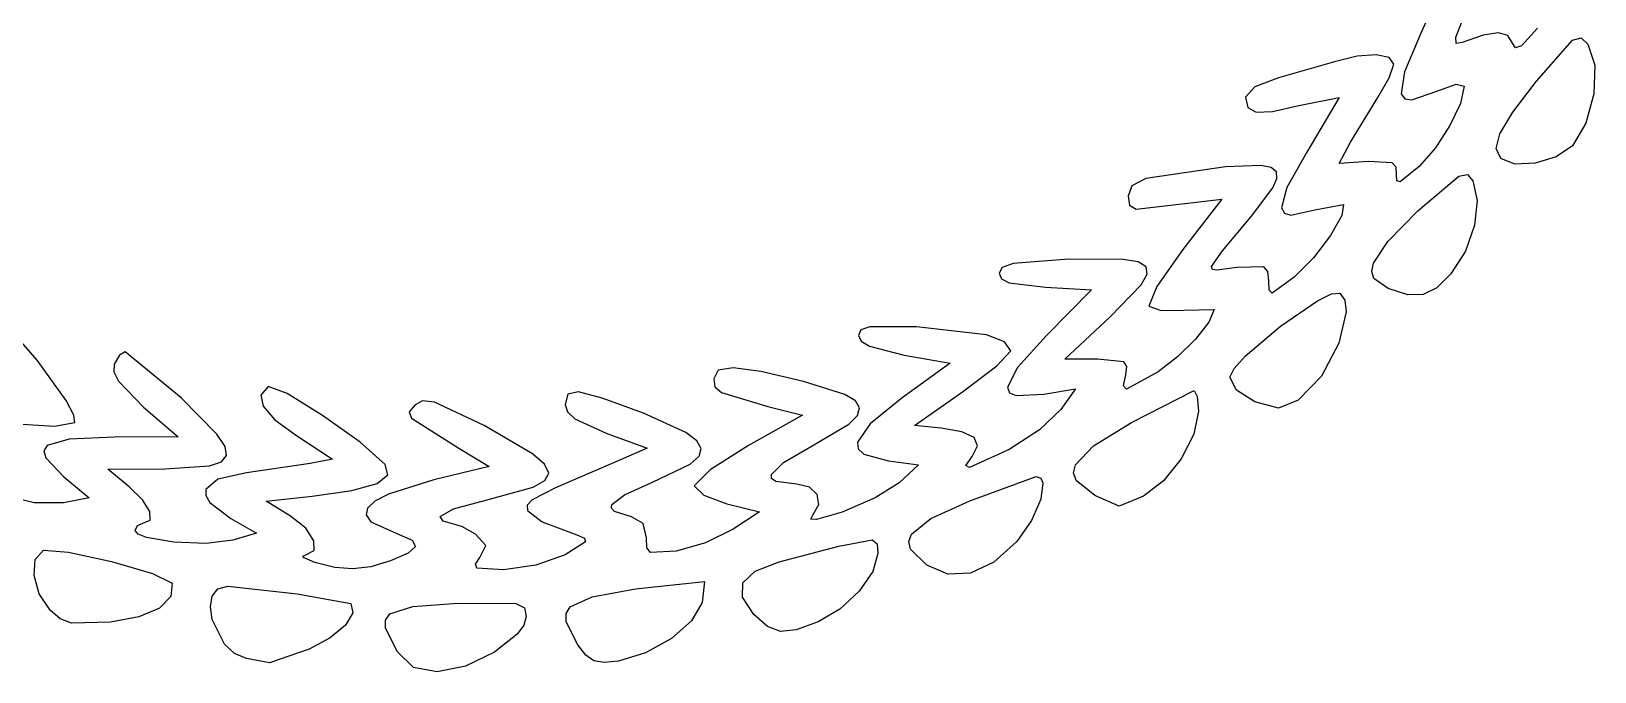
# Model space of a CAD drawing. Extents: x 11 to 143, y 15 to 147.
# Drawn here: x 58.5 to 129, y 14.7 to 43.6 of the extents above; entities that cross this region are included whole.
import ezdxf

# ---------------------------------------------------------------- set-up
doc = ezdxf.new("R2010")
doc.units = 0

msp = doc.modelspace()

# ---------------------------------------------------------------- linework, layer by layer
at = {"layer": 'Image'}
for p, q in [((121.969225, 45.316821), (121.163155, 43.52119)), ((122.724455, 43.313274), (123.476528, 45.201869)), ((121.163155, 43.52119), (120.41005, 41.743293)), ((122.753021, 43.035023), (122.724455, 43.313274)), ((123.023888, 43.071682), (122.753021, 43.035023)), ((123.968196, 43.410239), (123.023888, 43.071682)), ((124.650171, 43.517793), (123.968196, 43.410239)), ((125.084779, 43.394126), (124.650171, 43.517793)), ((125.286988, 43.039022), (125.084779, 43.394126)), ((125.42939, 42.838072), (125.286988, 43.039022)), ((126.418698, 43.718189), (125.691279, 42.920721)), ((126.368505, 41.333409), (128.000195, 43.178929)), ((128.000195, 43.178929), (128.379506, 43.281609)), ((128.379506, 43.281609), (128.689171, 42.996189)), ((118.278966, 42.454939), (117.258338, 42.200376)), ((119.133688, 42.519542), (118.278966, 42.454939)), ((119.720499, 42.398202), (119.133688, 42.519542)), ((119.937395, 42.094932), (119.720499, 42.398202)), ((125.691279, 42.920721), (125.42939, 42.838072)), ((128.689171, 42.996189), (128.998796, 42.046756)), ((117.258338, 42.200376), (114.736254, 41.481224)), ((119.724268, 41.47261), (119.937395, 42.094932)), ((120.41005, 41.743293), (120.26595, 40.75406)), ((128.998796, 42.046756), (128.952901, 40.753095)), ((113.660798, 41.066185), (113.236952, 40.602851)), ((114.736254, 41.481224), (113.660798, 41.066185)), ((119.215118, 40.595627), (119.724268, 41.47261)), ((121.876463, 40.875675), (122.7529, 41.188894)), ((122.7529, 41.188894), (123.114716, 41.107757)), ((123.114716, 41.107757), (122.935484, 40.319258)), ((125.300937, 39.930692), (126.368505, 41.333409)), ((113.236952, 40.602851), (113.342891, 40.132057)), ((114.458375, 39.958097), (115.646573, 40.227071)), ((115.646573, 40.227071), (117.47028, 40.58407)), ((117.47028, 40.58407), (116.00776, 38.127415)), ((117.978888, 38.577264), (119.215118, 40.595627)), ((120.26595, 40.75406), (120.427879, 40.534418)), ((120.427879, 40.534418), (120.74878, 40.487013)), ((120.74878, 40.487013), (121.876463, 40.875675)), ((122.935484, 40.319258), (122.466791, 39.328059)), ((128.952901, 40.753095), (128.600225, 39.434614)), ((113.342891, 40.132057), (113.720257, 39.921783)), ((113.720257, 39.921783), (114.458375, 39.958097)), ((124.710061, 38.951232), (125.300937, 39.930692)), ((122.466791, 39.328059), (121.812146, 38.318512)), ((124.546533, 38.287555), (124.710061, 38.951232)), ((128.600225, 39.434614), (127.989502, 38.41072)), ((116.00776, 38.127415), (115.11309, 36.534513)), ((117.46261, 37.61723), (117.978888, 38.577264)), ((121.812146, 38.318512), (121.075057, 37.474974)), ((124.76101, 37.83219), (124.546533, 38.287555)), ((127.989502, 38.41072), (127.252453, 37.912468)), ((112.344701, 37.458469), (108.744535, 36.932308)), ((113.94002, 37.526061), (112.344701, 37.458469)), ((114.396326, 37.433844), (113.94002, 37.526061)), ((114.633572, 37.241465), (114.396326, 37.433844)), ((118.789361, 37.695319), (117.46261, 37.61723)), ((119.854625, 37.635359), (118.789361, 37.695319)), ((120.036389, 37.448475), (119.854625, 37.635359)), ((120.061471, 37.122195), (120.036389, 37.448475)), ((121.075057, 37.474974), (120.217995, 36.782258)), ((125.394951, 37.579613), (124.76101, 37.83219)), ((124.76101, 37.83219), (124.76101, 37.83219)), ((126.306517, 37.620902), (125.394951, 37.579613)), ((127.252453, 37.912468), (126.306517, 37.620902)), ((108.744535, 36.932308), (108.107526, 36.60384)), ((114.476407, 36.507765), (114.658138, 36.93681)), ((114.658138, 36.93681), (114.633572, 37.241465)), ((120.075709, 36.831339), (120.061471, 37.122195)), ((120.217995, 36.782258), (120.075709, 36.831339)), ((121.018454, 35.47212), (122.864737, 37.043555)), ((122.864737, 37.043555), (123.253315, 37.11369)), ((123.253315, 37.11369), (123.502955, 36.825185)), ((123.502955, 36.825185), (123.701166, 35.942944)), ((108.107526, 36.60384), (107.945292, 36.141814)), ((107.945292, 36.141814), (108.002687, 35.724879)), ((112.17862, 35.998561), (110.418664, 33.721388)), ((110.502926, 35.798235), (112.17862, 35.998561)), ((113.519574, 35.228048), (114.476407, 36.507765)), ((115.11309, 36.534513), (114.869357, 35.604209)), ((108.002687, 35.724879), (108.311481, 35.546989)), ((108.311481, 35.546989), (110.502926, 35.798235)), ((114.869357, 35.604209), (114.993883, 35.370744)), ((114.993883, 35.370744), (115.283893, 35.282783)), ((115.283893, 35.282783), (116.364029, 35.516515)), ((116.364029, 35.516515), (117.656335, 35.76467)), ((117.656335, 35.76467), (117.593374, 35.257772)), ((119.666777, 34.093085), (121.018454, 35.47212)), ((123.701166, 35.942944), (123.572461, 34.826355)), ((112.207759, 33.672867), (113.519574, 35.228048)), ((117.593374, 35.257772), (117.081599, 34.36192)), ((123.572461, 34.826355), (123.160814, 33.661111)), ((117.081599, 34.36192), (116.303561, 33.347482)), ((119.014617, 33.106852), (119.666777, 34.093085)), ((105.26727, 33.290049), (102.753585, 33.101944)), ((107.709842, 33.283138), (105.26727, 33.290049)), ((108.402329, 33.167495), (107.709842, 33.283138)), ((108.760893, 32.951156), (108.402329, 33.167495)), ((110.418664, 33.721388), (109.239789, 32.062747)), ((111.713455, 32.955159), (112.207759, 33.672867)), ((116.303561, 33.347482), (115.441809, 32.484828)), ((123.160814, 33.661111), (122.5102, 32.632904)), ((102.262173, 32.92381), (102.124466, 32.658137)), ((102.124466, 32.658137), (102.229462, 32.401884)), ((102.753585, 33.101944), (102.262173, 32.92381)), ((108.532087, 32.138677), (108.799493, 32.614692)), ((108.799493, 32.614692), (108.760893, 32.951156)), ((111.747802, 32.822754), (111.713455, 32.955159)), ((111.956447, 32.794593), (111.747802, 32.822754)), ((112.856521, 32.910838), (111.956447, 32.794593)), ((114.066833, 32.948789), (112.856521, 32.910838)), ((114.254576, 32.738101), (114.066833, 32.948789)), ((114.295284, 32.32045), (114.254576, 32.738101)), ((115.441809, 32.484828), (114.44287, 31.759924)), ((118.94041, 32.733753), (119.014617, 33.106852)), ((119.028547, 32.426113), (118.94041, 32.733753)), ((122.5102, 32.632904), (121.875965, 31.999847)), ((102.229462, 32.401884), (102.578329, 32.220689)), ((102.578329, 32.220689), (104.210952, 32.021442)), ((104.210952, 32.021442), (106.297437, 31.91391)), ((106.297437, 31.91391), (104.256669, 29.851624)), ((107.135094, 30.690275), (108.532087, 32.138677)), ((109.239789, 32.062747), (108.876902, 31.166667)), ((114.3148, 31.886984), (114.295284, 32.32045)), ((114.44287, 31.759924), (114.3148, 31.886984)), ((117.128331, 31.722605), (117.492153, 31.762662)), ((117.492153, 31.762662), (117.729475, 31.436158)), ((119.675137, 31.963557), (119.028547, 32.426113)), ((120.559359, 31.689002), (119.675137, 31.963557)), ((119.675137, 31.963557), (119.675137, 31.963557)), ((121.875965, 31.999847), (121.259326, 31.693156)), ((108.876902, 31.166667), (109.432079, 30.971124)), ((114.814989, 30.26045), (116.49565, 31.409039)), ((116.49565, 31.409039), (117.128331, 31.722605)), ((117.729475, 31.436158), (117.785951, 30.911035)), ((121.259326, 31.693156), (120.559359, 31.689002)), ((58.726712, 28.72782), (57.22151, 30.468932)), ((105.090174, 28.777589), (107.135094, 30.690275)), ((109.432079, 30.971124), (110.460468, 30.996755)), ((110.460468, 30.996755), (111.825841, 31.02466)), ((111.590321, 30.455559), (110.987231, 29.68196)), ((111.825841, 31.02466), (111.590321, 30.455559)), ((117.785951, 30.911035), (117.448741, 29.503474)), ((95.884952, 30.099732), (95.774474, 29.846102)), ((95.774474, 29.846102), (95.897942, 29.592913)), ((96.287458, 30.239835), (95.884952, 30.099732)), ((98.395007, 30.244246), (96.287458, 30.239835)), ((101.553891, 29.86972), (98.395007, 30.244246)), ((102.374311, 29.554025), (101.553891, 29.86972)), ((104.256669, 29.851624), (102.953861, 28.402032)), ((110.987231, 29.68196), (110.171777, 28.876619)), ((113.23272, 28.915035), (114.814989, 30.26045)), ((62.430104, 28.954154), (62.191073, 28.54715)), ((62.690526, 29.113717), (62.430104, 28.954154)), ((65.219844, 27.025882), (62.690526, 29.113717)), ((95.897942, 29.592913), (96.276324, 29.364923)), ((96.276324, 29.364923), (97.845685, 28.964159)), ((97.845685, 28.964159), (99.916897, 28.601199)), ((102.014535, 28.475186), (102.653632, 29.161628)), ((102.653632, 29.161628), (102.374311, 29.554025)), ((117.448741, 29.503474), (116.665275, 28.017067)), ((60.027377, 26.913376), (58.726712, 28.72782)), ((62.191073, 28.54715), (62.180417, 28.20601)), ((89.449352, 28.276035), (89.248092, 27.884573)), ((90.122818, 28.390449), (89.449352, 28.276035)), ((91.373025, 28.225044), (90.122818, 28.390449)), ((93.304504, 27.777049), (91.373025, 28.225044)), ((99.916897, 28.601199), (97.745125, 27.031785)), ((100.477985, 27.300816), (102.014535, 28.475186)), ((102.953861, 28.402032), (102.502726, 27.513023)), ((106.558877, 28.777589), (105.090174, 28.777589)), ((107.747615, 28.658105), (106.558877, 28.777589)), ((107.893164, 28.444733), (107.747615, 28.658105)), ((107.843073, 28.072033), (107.893164, 28.444733)), ((110.171777, 28.876619), (109.299163, 28.212288)), ((112.531396, 27.970933), (112.72303, 28.355436)), ((112.72303, 28.355436), (113.23272, 28.915035)), ((62.180417, 28.20601), (62.391134, 27.782336)), ((62.391134, 27.782336), (63.525058, 26.617403)), ((69.137536, 27.541462), (68.809554, 27.151411)), ((69.994, 27.222707), (69.137536, 27.541462)), ((89.248092, 27.884573), (89.30071, 27.529324)), ((89.30071, 27.529324), (89.592131, 27.272335)), ((95.159028, 27.184167), (93.304504, 27.777049)), ((102.502726, 27.513023), (102.595844, 27.262109)), ((107.743936, 27.573875), (107.843073, 28.072033)), ((107.874817, 27.423611), (107.743936, 27.573875)), ((109.299163, 28.212288), (107.874817, 27.423611)), ((112.840961, 27.377428), (112.531396, 27.970933)), ((116.665275, 28.017067), (115.620302, 26.928902)), ((60.3816, 26.256686), (60.027377, 26.913376)), ((66.831908, 25.397883), (65.219844, 27.025882)), ((68.809554, 27.151411), (68.913689, 26.653158)), ((71.60111, 26.237039), (69.994, 27.222707)), ((76.107906, 26.900309), (75.771568, 26.71215)), ((76.641559, 26.837041), (76.107906, 26.900309)), ((78.895277, 25.778551), (76.641559, 26.837041)), ((82.661741, 27.199107), (82.545324, 26.730613)), ((83.149751, 27.304638), (82.661741, 27.199107)), ((84.217491, 27.023747), (83.149751, 27.304638)), ((86.073096, 26.332974), (84.217491, 27.023747)), ((89.592131, 27.272335), (91.692792, 26.647658)), ((95.64215, 26.891009), (95.159028, 27.184167)), ((95.831843, 26.580219), (95.64215, 26.891009)), ((97.745125, 27.031785), (96.310265, 25.865728)), ((98.30234, 25.778979), (100.477985, 27.300816)), ((102.595844, 27.262109), (102.90105, 27.131388)), ((102.90105, 27.131388), (104.146624, 27.203923)), ((104.146624, 27.203923), (105.567212, 27.443931)), ((105.567212, 27.443931), (104.90417, 26.509686)), ((108.105063, 25.923466), (110.92728, 27.366462)), ((110.92728, 27.366462), (111.063592, 27.093715)), ((111.063592, 27.093715), (111.120288, 26.437966)), ((113.659705, 26.857983), (112.840961, 27.377428)), ((114.73551, 26.564437), (113.659705, 26.857983)), ((113.659705, 26.857983), (113.659705, 26.857983)), ((115.620302, 26.928902), (114.73551, 26.564437)), ((60.421399, 25.915301), (60.3816, 26.256686)), ((63.525058, 26.617403), (65.082846, 25.270866)), ((68.913689, 26.653158), (69.45031, 26.046072)), ((73.298158, 25.024097), (71.60111, 26.237039)), ((75.771568, 26.71215), (75.506011, 26.399067)), ((75.506011, 26.399067), (75.605765, 26.10765)), ((75.605765, 26.10765), (77.743254, 24.75321)), ((82.545324, 26.730613), (82.65127, 26.404551)), ((82.65127, 26.404551), (82.981722, 26.0881)), ((87.991066, 25.46301), (86.073096, 26.332974)), ((93.255549, 26.246781), (90.810849, 24.883236)), ((91.692792, 26.647658), (93.255549, 26.246781)), ((95.33894, 25.846283), (95.730106, 26.236933)), ((95.730106, 26.236933), (95.831843, 26.580219)), ((104.90417, 26.509686), (103.947108, 25.594791)), ((111.120288, 26.437966), (110.904306, 25.394609)), ((57.55587, 25.878777), (59.49778, 25.748126)), ((59.49778, 25.748126), (60.421399, 25.915301)), ((67.199981, 24.840453), (66.831908, 25.397883)), ((69.45031, 26.046072), (70.419781, 25.329519)), ((81.06692, 24.5057), (78.895277, 25.778551)), ((82.981722, 26.0881), (84.39182, 25.430756)), ((84.39182, 25.430756), (86.238315, 24.766767)), ((88.491199, 25.0918), (87.991066, 25.46301)), ((93.696312, 24.863432), (95.33894, 25.846283)), ((96.310265, 25.865728), (95.737073, 25.036382)), ((99.507849, 25.665635), (98.30234, 25.778979)), ((100.449242, 25.504974), (99.507849, 25.665635)), ((100.99569, 25.237373), (100.449242, 25.504974)), ((103.947108, 25.594791), (102.577165, 24.707072)), ((106.389944, 24.862774), (108.105063, 25.923466)), ((59.166333, 24.876272), (59.022786, 24.637694)), ((60.172005, 25.168747), (59.166333, 24.876272)), ((62.193253, 25.260336), (60.172005, 25.168747)), ((65.082846, 25.270866), (62.193253, 25.260336)), ((67.269942, 24.427637), (67.199981, 24.840453)), ((70.419781, 25.329519), (72.052555, 24.267414)), ((74.424436, 24.023521), (73.298158, 25.024097)), ((77.743254, 24.75321), (79.114786, 23.938535)), ((86.238315, 24.766767), (84.832792, 24.13788)), ((88.68833, 24.741507), (88.491199, 25.0918)), ((88.584636, 24.395935), (88.68833, 24.741507)), ((90.810849, 24.883236), (89.084281, 23.78574)), ((92.400638, 24.108319), (93.696312, 24.863432)), ((95.737073, 25.036382), (95.770298, 24.732636)), ((95.770298, 24.732636), (96.014976, 24.494661)), ((102.577165, 24.707072), (100.780717, 23.883991)), ((100.902153, 24.382823), (101.146794, 24.8632)), ((101.146794, 24.8632), (100.99569, 25.237373)), ((105.569188, 24.014719), (106.389944, 24.862774)), ((110.904306, 25.394609), (110.33717, 24.281489)), ((59.022786, 24.637694), (59.107269, 24.328486)), ((59.107269, 24.328486), (59.925846, 23.470966)), ((66.497105, 23.956547), (67.037185, 24.13961)), ((67.037185, 24.13961), (67.269942, 24.427637)), ((71.037141, 24.071721), (68.169646, 23.647867)), ((72.052555, 24.267414), (71.037141, 24.071721)), ((74.547766, 23.557906), (74.424436, 24.023521)), ((81.613334, 24.030572), (81.06692, 24.5057)), ((81.800776, 23.634631), (81.613334, 24.030572)), ((84.832792, 24.13788), (82.104351, 22.971151)), ((86.490344, 23.225574), (88.18229, 24.038887)), ((88.18229, 24.038887), (88.584636, 24.395935)), ((91.854494, 23.572489), (92.400638, 24.108319)), ((96.014976, 24.494661), (97.133404, 24.191481)), ((97.133404, 24.191481), (98.485503, 24.015095)), ((98.485503, 24.015095), (97.613196, 23.199531)), ((100.628024, 23.973264), (100.902153, 24.382823)), ((105.481323, 23.644872), (105.569188, 24.014719)), ((110.33717, 24.281489), (109.540098, 23.285971)), ((59.925846, 23.470966), (61.061478, 22.522899)), ((61.90785, 23.813316), (64.476557, 23.826016)), ((62.877986, 23.019), (61.90785, 23.813316)), ((64.476557, 23.826016), (66.497105, 23.956547)), ((66.877276, 23.355404), (66.324684, 22.900455)), ((68.169646, 23.647867), (66.877276, 23.355404)), ((74.055963, 23.171744), (74.547766, 23.557906)), ((76.61136, 23.325041), (74.570192, 22.688536)), ((79.114786, 23.938535), (76.61136, 23.325041)), ((81.100641, 22.995277), (81.62972, 23.296619)), ((81.62972, 23.296619), (81.800776, 23.634631)), ((89.084281, 23.78574), (88.36615, 23.061839)), ((91.861864, 23.385233), (91.854494, 23.572489)), ((92.055858, 23.250911), (91.861864, 23.385233)), ((100.780717, 23.883991), (100.628024, 23.973264)), ((100.801551, 22.389825), (103.800157, 23.48781)), ((103.800157, 23.48781), (103.999629, 23.407649)), ((103.999629, 23.407649), (104.093911, 23.189412)), ((105.6016, 23.297512), (105.481323, 23.644872)), ((106.445987, 22.62936), (105.6016, 23.297512)), ((109.540098, 23.285971), (108.634306, 22.595416)), ((58.601297, 22.285163), (56.98731, 22.669772)), ((63.476544, 22.427328), (62.877986, 23.019)), ((66.324684, 22.900455), (66.327952, 22.618352)), ((66.327952, 22.618352), (66.518742, 22.303191)), ((69.054187, 22.366115), (71.125456, 22.593789)), ((71.125456, 22.593789), (72.923652, 22.854038)), ((72.923652, 22.854038), (74.055963, 23.171744)), ((74.570192, 22.688536), (73.959367, 22.37078)), ((78.970313, 22.417571), (81.100641, 22.995277)), ((82.104351, 22.971151), (81.050992, 22.430185)), ((84.656987, 22.221782), (85.225519, 22.655354)), ((85.225519, 22.655354), (86.490344, 23.225574)), ((88.36615, 23.061839), (88.799553, 22.63389)), ((88.799553, 22.63389), (89.841568, 22.247937)), ((93.002705, 23.138552), (92.055858, 23.250911)), ((93.570987, 23.001511), (93.002705, 23.138552)), ((93.914802, 22.662873), (93.570987, 23.001511)), ((93.984352, 22.217135), (93.914802, 22.662873)), ((97.613196, 23.199531), (96.525651, 22.517721)), ((104.093911, 23.189412), (104.000308, 22.450255)), ((107.544918, 22.136965), (106.445987, 22.62936)), ((106.445987, 22.62936), (106.445987, 22.62936)), ((108.634306, 22.595416), (107.544918, 22.136965)), ((59.915508, 22.293704), (58.601297, 22.285163)), ((61.061478, 22.522899), (59.915508, 22.293704)), ((63.800594, 21.897326), (63.476544, 22.427328)), ((63.81768, 21.515723), (63.800594, 21.897326)), ((66.518742, 22.303191), (67.466323, 21.583783)), ((70.155318, 21.69648), (69.054187, 22.366115)), ((73.623247, 22.055773), (73.562982, 21.745328)), ((73.959367, 22.37078), (73.623247, 22.055773)), ((76.900885, 21.673837), (77.508779, 22.017945)), ((77.508779, 22.017945), (78.970313, 22.417571)), ((81.050992, 22.430185), (80.837459, 22.185577)), ((80.837459, 22.185577), (80.838465, 21.945539)), ((80.838465, 21.945539), (81.501416, 21.44114)), ((84.628762, 22.047841), (84.656987, 22.221782)), ((84.76853, 21.897983), (84.628762, 22.047841)), ((85.54393, 21.657081), (84.76853, 21.897983)), ((89.841568, 22.247937), (91.316986, 21.89189)), ((91.316986, 21.89189), (90.121105, 21.10797)), ((93.729837, 21.758792), (93.984352, 22.217135)), ((95.047502, 21.876548), (93.881361, 21.536681)), ((96.525651, 22.517721), (95.047502, 21.876548)), ((99.046757, 21.580773), (100.801551, 22.389825)), ((104.000308, 22.450255), (103.586144, 21.493442)), ((63.142569, 21.049574), (63.246197, 21.275344)), ((63.246197, 21.275344), (63.495348, 21.369249)), ((63.495348, 21.369249), (63.81768, 21.515723)), ((67.466323, 21.583783), (68.610618, 20.916375)), ((70.840219, 21.145734), (70.155318, 21.69648)), ((73.562982, 21.745328), (73.77972, 21.441259)), ((73.77972, 21.441259), (75.048804, 20.8595)), ((77.036522, 21.458732), (76.900885, 21.673837)), ((77.362625, 21.369265), (77.036522, 21.458732)), ((77.885973, 21.225035), (77.362625, 21.369265)), ((78.495836, 20.878273), (77.885973, 21.225035)), ((81.501416, 21.44114), (83.07449, 20.840916)), ((86.067782, 21.354758), (85.54393, 21.657081)), ((86.217598, 20.704809), (86.067782, 21.354758)), ((93.634859, 21.561197), (93.729837, 21.758792)), ((93.881361, 21.536681), (93.634859, 21.561197)), ((98.17512, 20.880463), (99.046757, 21.580773)), ((103.586144, 21.493442), (102.918215, 20.542075)), ((63.282247, 20.878738), (63.142569, 21.049574)), ((63.660837, 20.728682), (63.282247, 20.878738)), ((64.892095, 20.515308), (63.660837, 20.728682)), ((66.351018, 20.45824), (64.892095, 20.515308)), ((67.552286, 20.606268), (66.351018, 20.45824)), ((68.610618, 20.916375), (67.552286, 20.606268)), ((71.209647, 20.583013), (70.840219, 21.145734)), ((71.21695, 20.13365), (71.209647, 20.583013)), ((75.048804, 20.8595), (75.64803, 20.601534)), ((75.64803, 20.601534), (75.787489, 20.326751)), ((78.960106, 20.373433), (78.495836, 20.878273)), ((83.457214, 20.536414), (82.545324, 19.945059)), ((83.07449, 20.840916), (83.411086, 20.696431)), ((83.411086, 20.696431), (83.457214, 20.536414)), ((86.236128, 20.263262), (86.217598, 20.704809)), ((88.87415, 20.489988), (87.555468, 20.105018)), ((90.121105, 21.10797), (88.87415, 20.489988)), ((94.892529, 20.331533), (96.402541, 20.618556)), ((96.402541, 20.618556), (96.616335, 20.437578)), ((98.053295, 20.545266), (98.17512, 20.880463)), ((98.13163, 20.20627), (98.053295, 20.545266)), ((102.918215, 20.542075), (101.886715, 19.616926)), ((58.637259, 19.730495), (59.001456, 20.151042)), ((59.001456, 20.151042), (60.138535, 20.072469)), ((60.138535, 20.072469), (62.074738, 19.647723)), ((70.713847, 19.887034), (70.815476, 19.922974)), ((70.763112, 19.81517), (70.713847, 19.887034)), ((71.256448, 19.605361), (70.763112, 19.81517)), ((70.815476, 19.922974), (71.21695, 20.13365)), ((75.463149, 20.022529), (74.670982, 19.676246)), ((75.787489, 20.326751), (75.463149, 20.022529)), ((78.49267, 19.517929), (78.696454, 19.819941)), ((78.696454, 19.819941), (78.960106, 20.373433)), ((82.545324, 19.945059), (81.220192, 19.472552)), ((86.40061, 20.045109), (86.236128, 20.263262)), ((87.555468, 20.105018), (86.40061, 20.045109)), ((92.19478, 19.624115), (94.892529, 20.331533)), ((96.656416, 20.005712), (96.422653, 19.192064)), ((96.616335, 20.437578), (96.656416, 20.005712)), ((98.861274, 19.475567), (98.13163, 20.20627)), ((58.581773, 19.005864), (58.637259, 19.730495)), ((62.074738, 19.647723), (63.92604, 19.103068)), ((63.92604, 19.103068), (64.808413, 18.664769)), ((72.156797, 19.373819), (71.256448, 19.605377)), ((71.256448, 19.605377), (71.256448, 19.605361)), ((72.963483, 19.307147), (72.156797, 19.373819)), ((73.770285, 19.407307), (72.963483, 19.307147)), ((74.670982, 19.676246), (73.770285, 19.407307)), ((78.557805, 19.348652), (78.49267, 19.517929)), ((79.768102, 19.267385), (78.557805, 19.348652)), ((81.220192, 19.472552), (79.768102, 19.267385)), ((90.562267, 18.683032), (91.111724, 19.213964)), ((91.111724, 19.213964), (92.19478, 19.624115)), ((96.422653, 19.192064), (95.808569, 18.306025)), ((99.807857, 19.070426), (98.861274, 19.475567)), ((98.861274, 19.475567), (98.861274, 19.475567)), ((100.833133, 19.121961), (99.807857, 19.070426)), ((101.886715, 19.616926), (100.833133, 19.121961)), ((58.812453, 18.177051), (58.581773, 19.005864)), ((64.808413, 18.664769), (64.758153, 18.064616)), ((66.619316, 18.079073), (66.875869, 18.415682)), ((66.875869, 18.415682), (67.325446, 18.535488)), ((67.325446, 18.535488), (70.455996, 18.191321)), ((83.764265, 18.052475), (85.721786, 18.411441)), ((85.721786, 18.411441), (88.824289, 18.735116)), ((88.824289, 18.735116), (88.718709, 17.789816)), ((90.546246, 18.03098), (90.562267, 18.683032)), ((59.306756, 17.443959), (58.812453, 18.177051)), ((64.758153, 18.064616), (64.234795, 17.542005)), ((66.538506, 17.592844), (66.619316, 18.079073)), ((70.455996, 18.191321), (72.880329, 17.746295)), ((72.880329, 17.746295), (72.967677, 17.322799)), ((75.672127, 17.619536), (77.698605, 17.767015)), ((77.698605, 17.767015), (80.325482, 17.748139)), ((80.325482, 17.748139), (80.706792, 17.546474)), ((82.767035, 17.598686), (83.764265, 18.052475)), ((88.718709, 17.789816), (88.24391, 16.970327)), ((91.0635, 17.257467), (90.546246, 18.03098)), ((95.808569, 18.306025), (94.944976, 17.497596)), ((59.766085, 17.060765), (59.306756, 17.443959)), ((59.306756, 17.443959), (59.306756, 17.443959)), ((60.273332, 16.86206), (59.766085, 17.060765)), ((63.304377, 17.138982), (62.03294, 16.897598)), ((64.234795, 17.542005), (63.304377, 17.138982)), ((66.616157, 17.024175), (66.538506, 17.592844)), ((67.177719, 15.908244), (66.616157, 17.024175)), ((72.967677, 17.322799), (72.625976, 16.776228)), ((74.439732, 16.996103), (74.631598, 17.275358)), ((74.444757, 16.627589), (74.439732, 16.996103)), ((74.631598, 17.275358), (75.672127, 17.619536)), ((80.781436, 17.154079), (80.672787, 16.770849)), ((80.706792, 17.546474), (80.781436, 17.154079)), ((82.586593, 17.295585), (82.767035, 17.598686)), ((82.5959, 16.920001), (82.586593, 17.295585)), ((88.24391, 16.970327), (87.33586, 16.171391)), ((91.672343, 16.706441), (91.0635, 17.257467)), ((91.0635, 17.257467), (91.0635, 17.257467)), ((94.944976, 17.497596), (93.962686, 16.916782)), ((62.03294, 16.897598), (60.273332, 16.86206)), ((72.625976, 16.776228), (71.941339, 16.200728)), ((74.979346, 15.569341), (74.444757, 16.627589)), ((80.373125, 16.359339), (79.358492, 15.549343)), ((80.672787, 16.770849), (80.373125, 16.359339)), ((83.116662, 15.886345), (82.5959, 16.920001)), ((92.253551, 16.478316), (91.672343, 16.706441)), ((92.96453, 16.554596), (92.253551, 16.478316)), ((93.962686, 16.916782), (92.96453, 16.554596)), ((67.627068, 15.495345), (67.177719, 15.908244)), ((70.99988, 15.690443), (69.198731, 15.067297)), ((71.941339, 16.200728), (70.99988, 15.690443)), ((75.704553, 14.864401), (74.979346, 15.569341)), ((74.979346, 15.569341), (74.979346, 15.569341)), ((79.358492, 15.549343), (78.052993, 14.919814)), ((83.478281, 15.408617), (83.116662, 15.886345)), ((83.116662, 15.886345), (83.116662, 15.886345)), ((86.17629, 15.520444), (84.946933, 15.144923)), ((87.33586, 16.171391), (86.17629, 15.520444)), ((68.165754, 15.268732), (67.627068, 15.495345)), ((69.198731, 15.067297), (68.165754, 15.268732)), ((68.165754, 15.268732), (68.165754, 15.268732)), ((76.772081, 14.666478), (75.704553, 14.864401)), ((78.052993, 14.919814), (76.772081, 14.666478)), ((83.839557, 15.151855), (83.478281, 15.408617)), ((84.296953, 15.076983), (83.839557, 15.151855)), ((84.946933, 15.144923), (84.296953, 15.076983))]:
    msp.add_line(p, q, dxfattribs=at)

doc.saveas('drawing.dxf')
